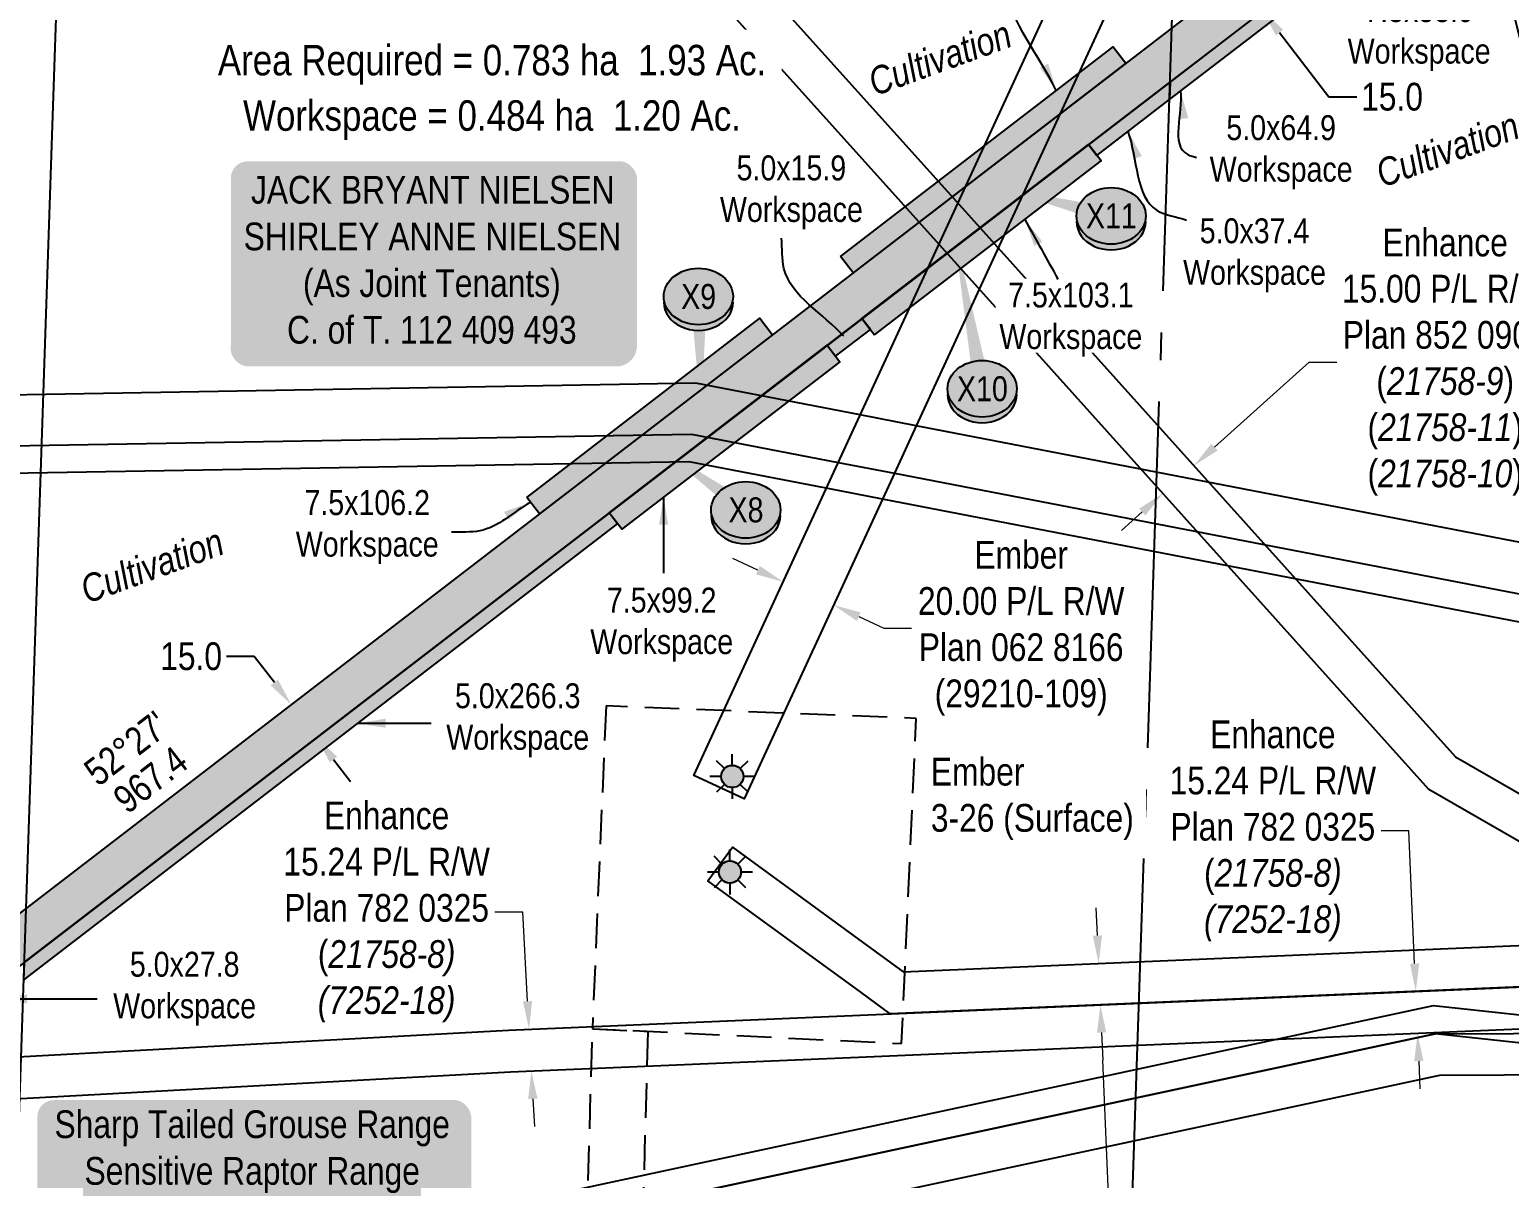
# Model space of a CAD drawing. Extents: x 338918 to 340950, y 5804543 to 5807337.
# Drawn here: x 339550 to 340083, y 5805643 to 5806057 of the extents above; entities that cross this region are included whole.
import ezdxf
from ezdxf.enums import TextEntityAlignment as Align

# ---------------------------------------------------------------- set-up
doc = ezdxf.new("R2010")
doc.units = 0
doc.header["$LTSCALE"] = 5
doc.header["$PDMODE"] = 34
doc.header["$PDSIZE"] = 0.03
doc.linetypes.add('foc-ACCESSROAD', pattern=[3.75, 2.5, -1.25])
doc.linetypes.add('foc-QUARTERLINE', pattern=[33, 25, -3, 2, -3])
doc.layers.get('Defpoints').update_dxf_attribs({"color": 9})
for name, color, linetype in [('AS-OWNER', 7, 'Continuous'), ('AS-WILDLIFE-BLOCK', 131, 'Continuous'), ('C-RW', 13, 'Continuous'), ('F-AR', 190, 'foc-ACCESSROAD'), ('F-RW', 190, 'Continuous'), ('F-WS', 190, 'foc-ACCESSROAD'), ('F-WS-S', 190, 'Continuous'), ('L-AREAREQUIRED', 7, 'Continuous'), ('L-AREAWORK', 5, 'Continuous'), ('L-BD', 7, 'Continuous'), ('L-QSEC', 8, 'foc-QUARTERLINE'), ('L-TITLEDB', 4, 'Continuous'), ('P-CROSSINGS', 250, 'Continuous'), ('P-PROPOSED', 10, 'Continuous'), ('P-PROPOSED-H', 21, 'Continuous'), ('P-TEMP-H3', 41, 'Continuous'), ('P-TEMP-H4', 41, 'Continuous'), ('P-TEMP_WORKSPACE', 46, 'Continuous'), ('P-TEMP_WORKSPACE3', 46, 'Continuous'), ('P-TEMP_WORKSPACE4', 46, 'Continuous'), ('P-TXT', 4, 'Continuous')]:
    doc.layers.add(name, color=color, linetype=linetype)
for name, color, linetype, lineweight in [('C-RW-T', 13, 'Continuous', 9), ('C-VCE-T', 13, 'Continuous', 9), ('F-RW-T', 190, 'Continuous', 9), ('F-WS-T', 190, 'Continuous', 9), ('P-TEMP-T2', 46, 'Continuous', 18), ('P-TEMP-T3', 46, 'Continuous', 18), ('P-TEMP-T4', 46, 'Continuous', 18), ('T-TEXT', 48, 'Continuous', 18)]:
    doc.layers.add(name, color=color, linetype=linetype, lineweight=lineweight)
doc.styles.add('100L', font='ARIALN.TTF', dxfattribs={"height": 11})
doc.styles.add('175L', font='ARIALN.TTF', dxfattribs={"height": 20})
doc.styles.add('80', font='ARIALN.TTF', dxfattribs={"height": 10})
doc.styles.add('80CG', font='ARIALN.TTF', dxfattribs={"height": 10})
doc.styles.add('80L', font='ARIALN.TTF', dxfattribs={"height": 10})
doc.styles.add('80LS', font='ARIALNI.TTF', dxfattribs={"height": 10})
doc.styles.add('Crossing', font='ARIALN.TTF', dxfattribs={"height": 10})
doc.dimstyles.new('Compass 5 000', dxfattribs={"dimscale": 5, "dimtxt": 9, "dimasz": 2, "dimexe": 0.2, "dimexo": 0.0625, "dimgap": 0.5, "dimtad": 0, "dimtih": 1, "dimtoh": 1, "dimzin": 0, "dimdsep": 46, "dimtxsty": '80CG', "dimcen": 0.1, "dimse1": 1, "dimse2": 1, "dimclrd": 256, "dimclrt": 256, "dimaunit": 1, "dimadec": 4, "dimazin": 0, "dimtfac": 0.06, "dimtofl": 0, "dimtmove": 0, "dimatfit": 1, "dimfxl": 0.2, "dimtolj": 1, "dimtzin": 0, "dimlwd": -1, "dimarcsym": 0})

# ---------------------------------------------------------------- blocks, each defined once
blk = doc.blocks.new('*U366')
h = blk.add_hatch(color=255)
edge = h.paths.add_edge_path()
edge.add_line((-71.5, -20), (71.5, -20))
edge.add_arc((71.5, -14), 6, 270, 360)
edge.add_line((77.5, -14), (77.5, 12.5))
edge.add_arc((71.5, 12.5), 6, 0, 90)
edge.add_line((71.5, 18.5), (-71.5, 18.5))
edge.add_arc((-71.5, 12.5), 6, 90, 180)
edge.add_line((-77.5, 12.5), (-77.5, -14))
edge.add_arc((-71.5, -14), 6, 180, 270)
at = {"color": 131, "flags": 128}
blk.add_lwpolyline([(-71.5, -20, 3, 3, 0), (71.5, -20, 3, 3, 0.414214), (77.5, -14, 3, 3, 0), (77.5, 12.5, 3, 0, 0.414214), (71.5, 18.5, 0, 0, 0), (-71.5, 18.5, 0, 0, 0.414214), (-77.5, 12.5, 0, 0, 0), (-77.5, -14, 0, 3, 0.414214)], format="xyseb", close=True, dxfattribs=at)
at = {"color": 131, "style": '80'}
blk.add_attdef('ENTER_TEXT_001', (-35.99, -5), '', height=10, dxfattribs=at)
blk = doc.blocks.new('*D387')
at = {"layer": 'C-VCE-T', "transparency": 16777216}
for p, q in [((339977.07, 5805906.51), (340011.22, 5805937.19)), ((340011.22, 5805937.19), (340021.22, 5805937.19)), ((339951.02, 5805883.1), (339943.58, 5805876.42))]:
    blk.add_line(p, q, dxfattribs=at)
for points in [[(339975.95, 5805907.75), (339978.18, 5805905.27), (339969.63, 5805899.82)], [(339949.9, 5805884.34), (339952.13, 5805881.86), (339958.46, 5805889.79)]]:
    blk.add_solid(points, dxfattribs=at)
at = {"layer": 'Defpoints', "color": 0, "transparency": 16777216}
for p in [(339958.46, 5805889.79), (340027.84, 5805835.02), (340016.67, 5805824.99)]:
    blk.add_point(p, dxfattribs=at)
at = {"layer": 'C-VCE-T', "transparency": 16777216, "insert": (340060.3, 5805937.19), "char_height": 10, "attachment_point": 5, "style": '80CG'}
blk.add_mtext('\\A1;Enhance\\P15.00 P/L R/W\\PPlan 852 0900\\P({\\fArial Narrow|b0|i1|c0|p34;21758-9})\\P({\\fArial Narrow|b0|i1|c0|p34;21758-11})\\P({\\fArial Narrow|b0|i1|c0|p34;21758-10})', dxfattribs=at)
blk = doc.blocks.new('*D388')
at = {"layer": 'C-RW-T', "transparency": 16777216}
for p, q in [((340047.22, 5805768.01), (340037.22, 5805768.01)), ((340049.27, 5805720.09), (340047.22, 5805768.01)), ((340050.78, 5805684.88), (340051.21, 5805674.89))]:
    blk.add_line(p, q, dxfattribs=at)
for points in [[(340050.94, 5805720.16), (340047.61, 5805720.01), (340049.7, 5805710.09)], [(340052.44, 5805684.95), (340049.11, 5805684.81), (340050.35, 5805694.87)]]:
    blk.add_solid(points, dxfattribs=at)
at = {"layer": 'Defpoints', "color": 0, "transparency": 16777216}
for p in [(340086.65, 5805711.68), (340049.7, 5805710.09), (340087.3, 5805696.45)]:
    blk.add_point(p, dxfattribs=at)
at = {"layer": 'C-RW-T', "transparency": 16777216, "insert": (339998.13, 5805768.01), "char_height": 10, "attachment_point": 5, "style": '80CG'}
blk.add_mtext('\\A1;Enhance\\P15.24 P/L R/W\\PPlan 782 0325\\P({\\fArial Narrow|b0|i1|c0|p34;21758-8)\\P(7252-18)}', dxfattribs=at)
blk = doc.blocks.new('*D391')
at = {"layer": 'C-RW-T', "transparency": 16777216}
for p, q in [((339539.26, 5805963.34), (339529.26, 5805963.34)), ((339540.06, 5805916.93), (339539.26, 5805963.34)), ((339540.58, 5805886.94), (339540.75, 5805876.94))]:
    blk.add_line(p, q, dxfattribs=at)
for points in [[(339541.73, 5805916.96), (339538.39, 5805916.9), (339540.23, 5805906.93)], [(339542.24, 5805886.97), (339538.91, 5805886.91), (339540.4, 5805896.94)]]:
    blk.add_solid(points, dxfattribs=at)
at = {"layer": 'Defpoints', "color": 0, "transparency": 16777216}
for p in [(339635.96, 5805908.58), (339636.14, 5805898.59), (339540.4, 5805896.94)]:
    blk.add_point(p, dxfattribs=at)
at = {"layer": 'C-RW-T', "transparency": 16777216, "insert": (339490.17, 5805963.34), "char_height": 10, "attachment_point": 5, "style": '80CG'}
blk.add_mtext('\\A1;Enhance\\P10.00 P/L R/W\\PPlan 962 1550\\P({\\fArial Narrow|b0|i1|c0|p34;53919-10})', dxfattribs=at)
blk = doc.blocks.new('*D392')
at = {"layer": 'C-RW-T', "transparency": 16777216}
for p, q in [((339727.48, 5805738.73), (339717.48, 5805738.73)), ((339729.22, 5805706.51), (339727.48, 5805738.73)), ((339731.13, 5805671.32), (339731.68, 5805661.34))]:
    blk.add_line(p, q, dxfattribs=at)
for points in [[(339730.89, 5805706.6), (339727.56, 5805706.42), (339729.77, 5805696.52)], [(339732.8, 5805671.41), (339729.47, 5805671.23), (339730.59, 5805681.31)]]:
    blk.add_solid(points, dxfattribs=at)
at = {"layer": 'Defpoints', "color": 0, "transparency": 16777216}
for p in [(339729.77, 5805696.52), (339600.83, 5805689.52), (339601.66, 5805674.31)]:
    blk.add_point(p, dxfattribs=at)
at = {"layer": 'C-RW-T', "transparency": 16777216, "insert": (339678.39, 5805738.73), "char_height": 10, "attachment_point": 5, "style": '80CG'}
blk.add_mtext('\\A1;Enhance\\P15.24 P/L R/W\\PPlan 782 0325\\P({\\fArial Narrow|b0|i1|c0|p34;21758-8)\\P(7252-18)}', dxfattribs=at)
blk = doc.blocks.new('*D401')
at = {"layer": 'C-RW-T', "transparency": 16777216}
for p, q in [((339934.84, 5805730.2), (339934.42, 5805740.2)), ((339936.34, 5805695.24), (339936.77, 5805685.25)), ((339940.64, 5805594.72), (339936.77, 5805685.25)), ((339930.64, 5805594.72), (339940.64, 5805594.72))]:
    blk.add_line(p, q, dxfattribs=at)
for points in [[(339936.51, 5805730.28), (339933.18, 5805730.13), (339935.27, 5805720.21)], [(339938.01, 5805695.31), (339934.67, 5805695.17), (339935.91, 5805705.23)]]:
    blk.add_solid(points, dxfattribs=at)
at = {"layer": 'Defpoints', "color": 0, "transparency": 16777216}
for p in [(339891.72, 5805718.35), (339892.36, 5805703.37), (339935.91, 5805705.23)]:
    blk.add_point(p, dxfattribs=at)
at = {"layer": 'C-RW-T', "transparency": 16777216, "insert": (339891.55, 5805594.72), "char_height": 10, "attachment_point": 5, "style": '80CG'}
blk.add_mtext('\\A1;Ember{\\fArial Narrow|b0|i1|c0|p34;\\P}15.00 P/L R/W\\PPlan 882 1430\\P{\\fArial Narrow|b0|i1|c0|p34;(29210-228})\\P(53248-5)', dxfattribs=at)
blk = doc.blocks.new('*D408')
at = {"layer": 'Defpoints', "color": 0, "transparency": 16777216}
for p in [(340020.29, 5805885.06), (340016.82, 5805867.1), (340504.27, 5805791.47)]:
    blk.add_point(p, dxfattribs=at)
at = {"layer": 'F-RW-T', "transparency": 16777216}
for p, q in [((340506.17, 5805801.28), (340508.07, 5805811.1)), ((340498.9, 5805763.69), (340490.35, 5805719.49)), ((340490.35, 5805719.49), (340480.35, 5805719.49))]:
    blk.add_line(p, q, dxfattribs=at)
for points in [[(340504.53, 5805801.6), (340507.8, 5805800.97), (340504.27, 5805791.47)], [(340497.26, 5805764.01), (340500.53, 5805763.37), (340500.8, 5805773.51)]]:
    blk.add_solid(points, dxfattribs=at)
at = {"layer": 'F-RW-T', "transparency": 16777216, "insert": (340441.26, 5805719.49), "char_height": 10, "attachment_point": 5, "style": '80CG'}
blk.add_mtext('\\A1;Ember\\P18.29 P/L R/W\\PPlan 4242 RS\\P({\\fArial Narrow|b0|i1|c0|p34;29210-260})', dxfattribs=at)
blk = doc.blocks.new('*D411')
at = {"layer": 'Defpoints', "color": 0, "transparency": 16777216}
for p in [(339821.43, 5805857.91), (339813.73, 5805841.22), (339831.92, 5805832.83)]:
    blk.add_point(p, dxfattribs=at)
at = {"layer": 'F-RW-T', "transparency": 16777216}
for p, q in [((339812.35, 5805862.09), (339803.26, 5805866.28)), ((339848.7, 5805845.33), (339857.78, 5805841.14)), ((339857.78, 5805841.14), (339867.78, 5805841.14))]:
    blk.add_line(p, q, dxfattribs=at)
for points in [[(339813.04, 5805863.61), (339811.65, 5805860.58), (339821.43, 5805857.91)], [(339849.39, 5805846.85), (339848, 5805843.82), (339839.61, 5805849.52)]]:
    blk.add_solid(points, dxfattribs=at)
at = {"layer": 'F-RW-T', "transparency": 16777216, "insert": (339907.32, 5805841.14), "char_height": 10, "attachment_point": 5, "style": '80CG'}
blk.add_mtext('\\A1;Ember\\P20.00 P/L R/W\\PPlan 062 8166\\P(29210-109)', dxfattribs=at)
blk = doc.blocks.new('*U370')
h = blk.add_hatch(color=59)
edge = h.paths.add_edge_path()
edge.add_line((-66.5, -37), (66.5, -37))
edge.add_arc((66.5, -31), 6, 270, 360)
edge.add_line((72.5, -31), (72.5, 29.5))
edge.add_arc((66.5, 29.5), 6, 0, 90)
edge.add_line((66.5, 35.5), (-66.5, 35.5))
edge.add_arc((-66.5, 29.5), 6, 90, 180)
edge.add_line((-72.5, 29.5), (-72.5, -31))
edge.add_arc((-66.5, -31), 6, 180, 270)
at = {"color": 1, "flags": 128}
blk.add_lwpolyline([(-66.5, -37, 3, 3, 0), (66.5, -37, 3, 3, 0.414214), (72.5, -31, 3, 3, 0), (72.5, 29.5, 3, 0, 0.414214), (66.5, 35.5, 0, 0, 0), (-66.5, 35.5, 0, 0, 0.414214), (-72.5, 29.5, 0, 0, 0), (-72.5, -31, 0, 3, 0.414214)], format="xyseb", close=True, dxfattribs=at)
blk.add_lwpolyline([(-68.09, -33.56, 0, 7.5, 0), (0, 0, 0, 0, 0)], format="xyseb", dxfattribs=at)
at = {"color": 1, "style": '80'}
blk.add_attdef('ENTER_TEXT_001', (-35.99, -5), '', height=10, dxfattribs=at)
blk = doc.blocks.new('GAS')
h = blk.add_hatch(color=255)
h.dxf.hatch_style = 1
edge = h.paths.add_edge_path()
edge.add_arc((0, 0), 0.9, 0, 360)
for p, q in [((-0.57, 0.57), (-1.14, 1.14)), ((0, 0.81), (0, 1.62)), ((0.57, 0.57), (1.14, 1.14)), ((-0.81, 0), (-1.62, 0)), ((1.62, 0), (0.81, 0)), ((-0.57, -0.57), (-1.14, -1.14)), ((0, -0.81), (0, -1.62)), ((1.14, -1.14), (0.57, -0.57))]:
    blk.add_line(p, q)
blk.add_circle((0, 0), 0.8)
blk = doc.blocks.new('*D416')
at = {"layer": 'Defpoints', "color": 0, "transparency": 16777216}
for p in [(339695.18, 5805852.95), (339704.33, 5805841.06), (339653.12, 5805801.7)]:
    blk.add_point(p, dxfattribs=at)
at = {"layer": 'P-TXT', "transparency": 16777216}
for p, q in [((339630.61, 5805830.98), (339620.61, 5805830.98)), ((339637.88, 5805821.52), (339630.61, 5805830.98)), ((339659.21, 5805793.77), (339665.31, 5805785.84))]:
    blk.add_line(p, q, dxfattribs=at)
for points in [[(339639.21, 5805822.53), (339636.56, 5805820.5), (339643.98, 5805813.59)], [(339660.53, 5805794.78), (339657.89, 5805792.75), (339653.12, 5805801.7)]]:
    blk.add_solid(points, dxfattribs=at)
at = {"layer": 'P-TXT', "transparency": 16777216, "insert": (339607.86, 5805830.98), "char_height": 10, "attachment_point": 5, "style": '80CG'}
blk.add_mtext('\\A1;15.0', dxfattribs=at)
blk = doc.blocks.new('*D424')
at = {"layer": 'Defpoints', "color": 0, "transparency": 16777216}
for p in [(339986.57, 5806076.91), (339994.45, 5806064.05), (339995.71, 5806065.02)]:
    blk.add_point(p, dxfattribs=at)
at = {"layer": 'P-TXT', "transparency": 16777216}
for p, q in [((339979.21, 5806083.87), (339973.12, 5806091.8)), ((340000.54, 5806056.12), (340018.38, 5806032.92)), ((340018.38, 5806032.92), (340028.38, 5806032.92))]:
    blk.add_line(p, q, dxfattribs=at)
for points in [[(339980.54, 5806084.89), (339977.89, 5806082.86), (339985.31, 5806075.94)], [(340001.86, 5806057.14), (339999.22, 5806055.11), (339994.45, 5806064.05)]]:
    blk.add_solid(points, dxfattribs=at)
at = {"layer": 'P-TXT', "transparency": 16777216, "insert": (340041.13, 5806032.92), "char_height": 10, "attachment_point": 5, "style": '80CG'}
blk.add_mtext('\\A1;15.0', dxfattribs=at)
blk = doc.blocks.new('xing2')
h = blk.add_hatch(color=50)
h.dxf.hatch_style = 1
edge = h.paths.add_edge_path()
edge.add_ellipse((0, 0), major_axis=(-12.5, 0), ratio=0.816297, start_angle=0, end_angle=360)
h = blk.add_hatch(color=250)
h.dxf.hatch_style = 1
edge = h.paths.add_edge_path()
edge.add_ellipse((0, -2.05), major_axis=(-12.5, 0), ratio=0.816297, start_angle=0, end_angle=180)
edge.add_line((12.5, -2.05), (12.5, 0))
edge.add_ellipse((0, 0), major_axis=(-12.5, 0), ratio=0.816297, start_angle=0, end_angle=180, ccw=False)
edge.add_line((-12.5, 0), (-12.5, -2.05))
at = {"color": 250}
blk.add_ellipse((0, 0), major_axis=(-12.5, 0), ratio=0.816297, dxfattribs=at)
blk.add_ellipse((0, -2.05), major_axis=(-12.5, 0), ratio=0.816297, start_param=0, end_param=3.141593, dxfattribs=at)
at = {"color": 250, "style": 'Crossing'}
blk.add_attdef('CROSSING', text='', height=9, dxfattribs=at).set_placement((0.09, 0.02), align=Align.MIDDLE_CENTER)
at = {"color": 250, "style": 'Crossing', "flags": 1}
for tag, p in [('OWNER', (0.09, -12.49)), ('DESCRIPTION', (0.09, -25.77)), ('LOCATION', (0.09, -39.3)), ('DWG_REF', (0.09, -52.84))]:
    blk.add_attdef(tag, text='', height=9, dxfattribs=at).set_placement(p, align=Align.MIDDLE_CENTER)

msp = doc.modelspace()

# ---------------------------------------------------------------- hatches: boundary and pattern name
at = {"layer": 'P-PROPOSED-H'}
h = msp.add_hatch(color=256, dxfattribs=at)
h.dxf.hatch_style = 1
h.paths.add_polyline_path([(339305.892, 5805484.783), (339307.27, 5805554.788), (340074.13, 5806144.215), (340083.271, 5806132.322), (339322.125, 5805547.287), (339320.884, 5805484.391)])
at = {"layer": 'P-TEMP-H3'}
h = msp.add_hatch(color=256, dxfattribs=at)
h.dxf.hatch_style = 1
h.paths.add_polyline_path([(339842.14, 5805975.361), (339940.556, 5806051.006), (339945.126, 5806045.059), (339846.711, 5805969.415)])
h = msp.add_hatch(color=256, dxfattribs=at)
h.dxf.hatch_style = 1
h.paths.add_polyline_path([(339960.838, 5806031.91), (339961.056, 5806038.384), (339931.629, 5806015.766), (339934.676, 5806011.801)])
h = msp.add_hatch(color=256, dxfattribs=at)
h.dxf.hatch_style = 1
h.paths.add_polyline_path([(339854.461, 5805946.993), (339936.199, 5806009.819), (339931.629, 5806015.766), (339849.89, 5805952.939)])
h = msp.add_hatch(color=256, dxfattribs=at)
h.dxf.hatch_style = 1
h.paths.add_polyline_path([(339728.925, 5805888.341), (339813.085, 5805953.028), (339817.655, 5805947.082), (339733.496, 5805882.395)])
h = msp.add_hatch(color=256, dxfattribs=at)
h.dxf.hatch_style = 1
h.paths.add_polyline_path([(339849.89, 5805952.939), (339837.324, 5805943.281), (339840.371, 5805939.316), (339852.937, 5805948.975)])
h = msp.add_hatch(color=256, dxfattribs=at)
h.dxf.hatch_style = 1
h.paths.add_polyline_path([(339758.674, 5805882.829), (339837.324, 5805943.281), (339841.894, 5805937.334), (339763.244, 5805876.882)])
h = msp.add_hatch(color=256, dxfattribs=at)
h.dxf.hatch_style = 1
h.paths.add_polyline_path([(339547.39, 5805714.124), (339761.721, 5805878.864), (339758.674, 5805882.829), (339547.608, 5805720.598)])
at = {"layer": 'P-TEMP-H4'}
h = msp.add_hatch(color=256, dxfattribs=at)
h.dxf.hatch_style = 1
h.paths.add_polyline_path([(339960.838, 5806031.91), (340014.216, 5806072.938), (340011.169, 5806076.902), (339961.056, 5806038.384)])

# ---------------------------------------------------------------- linework, layer by layer
at = {"layer": 'C-RW', "flags": 128}
for points in [[(339850.087, 5805727.873), (339864.706, 5805717.197), (340168.209, 5805730.182), (340057.82, 5806172.363), (340072.37, 5806176.004), (340186.441, 5805718.923), (340171.884, 5805715.325), (339860.101, 5805701.984), (339849.475, 5805709.746), (339794.321, 5805750.031), (339803.163, 5805762.14)], [(339864, 5805994.929), (339781.941, 5806086.299), (339823.941, 5806126.853), (339834.362, 5806116.067), (339802.769, 5806085.561), (339874.352, 5806005.855), (340064.017, 5805794.761), (340204.023, 5805714.121), (340196.54, 5805701.122), (340054.449, 5805782.934)], [(339861.6, 5805897.129), (340756.401, 5805724.223), (340756.047, 5805714.105), (339857.269, 5805887.744), (339836.989, 5805891.656), (339787.51, 5805901.198), (339436.727, 5805895.155), (339421.695, 5805894.895), (339406.422, 5805894.632), (339385.041, 5805894.264), (339385.552, 5805904.271), (339406.932, 5805904.64), (339422.206, 5805904.903), (339437.238, 5805905.161), (339788.379, 5805911.209), (339841.299, 5805901.006)], [(339848.681, 5805686.252), (339723.057, 5805680.896), (339424.925, 5805664.718), (339409.865, 5805663.906), (339410.645, 5805679.204), (339425.708, 5805680.018), (339722.317, 5805696.12), (339849.197, 5805701.522), (340195.889, 5805716.348), (340196.54, 5805701.122)]]:
    msp.add_lwpolyline(points, close=True, dxfattribs=at)
for points in [[(339847.453, 5805649.857), (339770.94, 5805633.43), (339404.836, 5805554.781), (339389.432, 5805551.473), (339379.73, 5805549.388), (339357.469, 5805544.607), (339136.193, 5805496.975), (339136.539, 5805507.342), (339359.022, 5805555.229), (339389.899, 5805561.862), (339405.301, 5805565.171), (339847.802, 5805660.206), (340056.097, 5805704.942), (340181.573, 5805691.438), (340180.47, 5805681.371), (340056.628, 5805694.767), (339847.452, 5805649.854)], [(339847.453, 5805649.857), (340056.628, 5805694.767), (340198.001, 5805695.405), (340198.068, 5805680.406), (340058.255, 5805679.772), (339846.931, 5805634.402), (339785.619, 5805621.238), (339781.65, 5805472.173), (339766.656, 5805472.568), (339767.446, 5805504.053), (339770.94, 5805633.43), (339847.452, 5805649.854)]]:
    msp.add_lwpolyline(points, dxfattribs=at)
at = {"layer": 'F-AR'}
msp.add_lwpolyline([(339746.663, 5805473.101), (339752.615, 5805696.617), (339772.597, 5805695.662), (339766.656, 5805472.568)], dxfattribs=at)
at = {"layer": 'F-RW', "flags": 128}
for points in [[(339960.251, 5806363.196), (339957.316, 5806273.304), (339951.396, 5806092.005), (339869.466, 5805914.196), (339861.6, 5805897.129), (339857.269, 5805887.744), (339807.349, 5805779.603), (339789.185, 5805787.981), (339932.04, 5806097.801), (339940.721, 5806363.71)], [(339869.466, 5805914.196), (339849.186, 5805918.109), (339789.987, 5805929.55), (339438.173, 5805923.462), (339423.141, 5805923.202), (339407.869, 5805922.939), (339406.932, 5805904.64), (339422.206, 5805904.903), (339437.238, 5805905.161), (339788.379, 5805911.209), (339841.299, 5805901.006), (339861.6, 5805897.129), (340756.401, 5805724.223), (340757.05, 5805742.731), (339869.464, 5805914.19)]]:
    msp.add_lwpolyline(points, dxfattribs=at)
at = {"layer": 'F-WS', "flags": 128}
msp.add_lwpolyline([(339757.551, 5805813.116), (339752.615, 5805696.617), (339864.151, 5805691.286), (339869.485, 5805808.584)], close=True, dxfattribs=at)
at = {"layer": 'L-QSEC'}
msp.add_line((339941.86, 5805468.174), (339968.947, 5806272.772), dxfattribs=at)
at = {"layer": 'L-TITLEDB', "color": 4, "flags": 128}
for points in [[(339566.565, 5806283.698), (339557.773, 5806022.56)], [(339557.773, 5806022.56), (339539.463, 5805478.683)]]:
    msp.add_lwpolyline(points, dxfattribs=at)
at = {"layer": 'P-CROSSINGS', "color": 250, "flags": 128}
for points in [[(339898.788, 5806000.28, 0, 5.999, 0), (339939.873, 5805989.974, 0, 0, 0)], [(339791.876, 5805918.488, 0, 5.999, 0), (339790.953, 5805960.894, 0, 0, 0)], [(339777.049, 5805906.353, 0, 5.999, 0), (339808.05, 5805883.866, 0, 0, 0)]]:
    msp.add_lwpolyline(points, format="xyseb", dxfattribs=at)
at = {"layer": 'P-TEMP_WORKSPACE'}
msp.add_line((339849.89, 5805952.939), (339931.629, 5806015.766), dxfattribs=at)
at = {"layer": 'P-TEMP_WORKSPACE3', "flags": 128}
for points in [[(339960.838, 5806031.91), (339961.056, 5806038.384), (339931.629, 5806015.766), (339934.676, 5806011.801)], [(339728.925, 5805888.341), (339813.085, 5805953.028), (339817.655, 5805947.082), (339733.496, 5805882.395)], [(339547.39, 5805714.124), (339761.721, 5805878.864), (339758.674, 5805882.829), (339547.608, 5805720.598), (339547.39, 5805714.124)]]:
    msp.add_lwpolyline(points, close=True, dxfattribs=at)
msp.add_lwpolyline([(339849.89, 5805952.939), (339837.324, 5805943.281), (339840.371, 5805939.316), (339852.937, 5805948.975), (339849.89, 5805952.939)], dxfattribs=at)
at = {"layer": 'P-TEMP_WORKSPACE3'}
msp.add_lwpolyline([(339758.674, 5805882.829), (339837.324, 5805943.281), (339841.894, 5805937.334), (339763.244, 5805876.882)], close=True, dxfattribs=at)
at = {"layer": 'P-TEMP_WORKSPACE4', "flags": 128}
msp.add_lwpolyline([(339960.838, 5806031.91), (340014.216, 5806072.938), (340011.169, 5806076.902), (339961.056, 5806038.384)], close=True, dxfattribs=at)

# ---------------------------------------------------------------- block references
at = {"layer": 'AS-OWNER'}
ref = msp.add_blockref('*U370', (339694.703, 5805974.135), dxfattribs=dict(at, xscale=1.000223049740091, yscale=1.000223049740091, zscale=1.000223049740091))
ref.add_attrib('ENTER_TEXT_001', 'JACK BRYANT NIELSEN', (339629.456, 5805994.399), dxfattribs={"layer": '0', "color": 1, "height": 10.00223, "style": '80'})
ref.add_attrib('ENTER_TEXT_002', 'SHIRLEY ANNE NIELSEN', (339626.802, 5805977.551), dxfattribs={"layer": '0', "color": 1, "height": 10.00223, "style": '80'})
ref.add_attrib('ENTER_TEXT_003', '(As Joint Tenants)', (339648.212, 5805960.71), dxfattribs={"layer": '0', "color": 1, "height": 10.00223, "style": '80'})
ref.add_attrib('ENTER_TEXT_004', 'C. of T. 112 409 493', (339642.46, 5805943.862), dxfattribs={"layer": '0', "color": 1, "height": 10.00223, "style": '80'})
at = {"layer": 'AS-WILDLIFE-BLOCK', "color": 4}
ref = msp.add_blockref('*U366', (339629.911, 5805652.336), dxfattribs=dict(at, xscale=1.000223049740091, yscale=1.000223049740091, zscale=1.000223049740091))
ref.add_attrib('ENTER_TEXT_001', 'Sharp Tailed Grouse Range', (339558.561, 5805657.141), dxfattribs={"layer": '0', "color": 131, "height": 10.00223, "style": '80'})
ref.add_attrib('ENTER_TEXT_002', 'Sensitive Raptor Range', (339569.392, 5805640.293), dxfattribs={"layer": '0', "color": 131, "height": 10.00223, "style": '80'})
at = {"layer": 'F-WS-S', "xscale": 5.001115248700454, "yscale": 5.001115248700454, "zscale": 5.001115248700454}
for p in [(339803.084, 5805787.648), (339802.234, 5805753.158)]:
    msp.add_blockref('GAS', p, dxfattribs=at)
at = {"layer": 'P-CROSSINGS', "xscale": 0.99978, "yscale": 0.99978, "zscale": 0.99978}
for p, values in [((339939.784, 5805989.954), {'CROSSING': 'X11'}), ((339790.864, 5805960.874), {'CROSSING': 'X9'}), ((339807.96, 5805883.846), {'CROSSING': 'X8'})]:
    msp.add_blockref('xing2', p, dxfattribs=at).add_auto_attribs(values)

# ---------------------------------------------------------------- texts
at = {"layer": 'L-BD', "style": '80L'}
for s, p in [("52°27'", (339584.473, 5805797.801)), ('967.4', (339593.155, 5805786.505))]:
    msp.add_text(s, height=9.9978, rotation=37.5467, dxfattribs=at).set_placement(p, align=Align.MIDDLE)
at = {"layer": 'P-TEMP-T2', "insert": (339605.525, 5805711.018), "char_height": 8.99802, "attachment_point": 5, "style": '80CG'}
msp.add_mtext('\\A1;5.0x27.8\\PWorkspace', dxfattribs=at)
at = {"layer": 'P-TEMP-T3', "char_height": 8.99802, "attachment_point": 5, "style": '80CG'}
for s, insert in [('\\A1;5.0x15.9\\PWorkspace', (339824.425, 5805998.427)), ('\\A1;5.0x37.4\\PWorkspace', (339991.515, 5805975.735)), ('\\A1;7.5x106.2\\PWorkspace', (339671.389, 5805877.641)), ('\\A1;7.5x99.2\\PWorkspace', (339777.628, 5805842.45)), ('\\A1;5.0x266.3\\PWorkspace', (339725.695, 5805807.928))]:
    msp.add_mtext(s, dxfattribs=dict(at, insert=insert))
at = {"layer": 'P-TEMP-T4', "insert": (340001.122, 5806012.948), "char_height": 8.99802, "attachment_point": 5, "style": '80CG'}
msp.add_mtext('\\A1;5.0x64.9\\PWorkspace', dxfattribs=at)
at = {"layer": 'T-TEXT', "style": '80LS'}
for p in [(339877.968, 5806046.944), (340061.098, 5806013.939), (339593.732, 5805863.779)]:
    msp.add_text('Cultivation', height=9.9978, rotation=20, dxfattribs=at).set_placement(p, align=Align.MIDDLE_CENTER)

# ---------------------------------------------------------------- dimensions: what is measured, and where the dimension line sits
at = {"layer": 'C-RW-T'}
for base, p1, p2, angle, text, picture, middle in [((339540.405, 5805896.941), (339635.964, 5805908.584), (339636.136, 5805898.59), 270.987, 'Enhance\\P10.00 P/L R/W\\PPlan 962 1550\\P({\\fArial Narrow|b0|i1|c0|p34;53919-10})', '*D391', (339490.175, 5805963.343)), ((340049.7, 5805710.095), (340087.298, 5805696.452), (340086.647, 5805711.676), 92.45142, 'Enhance\\P15.24 P/L R/W\\PPlan 782 0325\\P({\\fArial Narrow|b0|i1|c0|p34;21758-8)\\P(7252-18)}', '*D388', (339998.134, 5805768.01)), ((339729.767, 5805696.525), (339601.658, 5805674.308), (339600.832, 5805689.525), 93.10748, 'Enhance\\P15.24 P/L R/W\\PPlan 782 0325\\P({\\fArial Narrow|b0|i1|c0|p34;21758-8)\\P(7252-18)}', '*D392', (339678.389, 5805738.733))]:
    dim = msp.add_linear_dim(base=base, p1=p1, p2=p2, angle=angle, text=text, dimstyle='Compass 5 000', dxfattribs=at)
    dim.commit()
    dim.dimension.update_dxf_attribs({"geometry": picture, "text_midpoint": middle, "dimtype": 161})
dim = msp.add_linear_dim(base=(339935.913, 5805705.228), p1=(339891.716, 5805718.351), p2=(339892.357, 5805703.366), angle=272.44872, text='Ember{\\fArial Narrow|b0|i1|c0|p34;\\P}15.00 P/L R/W\\PPlan 882 1430\\P{\\fArial Narrow|b0|i1|c0|p34;(29210-228})\\P(53248-5)', dimstyle='Compass 5 000', override={"dimtmove": 1}, dxfattribs=at)
dim.commit()
dim.dimension.update_dxf_attribs({"geometry": '*D401', "text_midpoint": (339906.085, 5805594.719), "dimtype": 161})
at = {"layer": 'C-VCE-T'}
dim = msp.add_linear_dim(base=(339958.456, 5805889.787), p1=(340027.843, 5805835.022), p2=(340016.671, 5805824.986), angle=221.93549, text='Enhance\\P15.00 P/L R/W\\PPlan 852 0900\\P({\\fArial Narrow|b0|i1|c0|p34;21758-9})\\P({\\fArial Narrow|b0|i1|c0|p34;21758-11})\\P({\\fArial Narrow|b0|i1|c0|p34;21758-10})', dimstyle='Compass 5 000', dxfattribs=at)
dim.commit()
dim.dimension.update_dxf_attribs({"geometry": '*D387', "text_midpoint": (340060.305, 5805937.187), "dimtype": 161})
at = {"layer": 'F-RW-T'}
dim = msp.add_linear_dim(base=(339821.426, 5805857.905), p1=(339831.922, 5805832.835), p2=(339813.734, 5805841.221), angle=155.24591, text='Ember\\P20.00 P/L R/W\\PPlan 062 8166\\P(29210-109)', dimstyle='Compass 5 000', dxfattribs=at)
dim.commit()
dim.dimension.update_dxf_attribs({"geometry": '*D411', "text_midpoint": (339907.316, 5805841.144), "dimtype": 161})
dim = msp.add_linear_dim(base=(340504.269, 5805791.465), p1=(340016.819, 5805867.101), p2=(340020.292, 5805885.057), angle=79.05524, text='Ember\\P18.29 P/L R/W\\PPlan 4242 RS\\P({\\fArial Narrow|b0|i1|c0|p34;29210-260})', dimstyle='Compass 5 000', override={"dimtfill": 0}, dxfattribs=at)
dim.commit()
dim.dimension.update_dxf_attribs({"geometry": '*D408', "text_midpoint": (340441.265, 5805719.489), "dimtype": 161})
at = {"layer": 'P-TXT'}
dim = msp.add_linear_dim(base=(339653.119, 5805801.697), p1=(339695.185, 5805852.948), p2=(339704.326, 5805841.055), angle=307.54671, text='15.0', dimstyle='Compass 5 000', dxfattribs=at)
dim.commit()
dim.dimension.update_dxf_attribs({"geometry": '*D416', "text_midpoint": (339607.859, 5805830.98), "dimtype": 161})

# ---------------------------------------------------------------- leaders
at = {"layer": 'P-TEMP-T2', "path_type": 1}
msp.add_leader([(339538.596, 5805707.366), (339573.948, 5805707.366)], dimstyle='Compass 5 000', override={"dimgap": 0.5, "dimtad": 0}, dxfattribs=at)
at = {"layer": 'P-TEMP-T3', "path_type": 1}
for points in [[(339920, 5806035.206), (339901.386, 5806073.115), (339900.649, 5806095.459)], [(339945.833, 5806020.377), (339956.37, 5805991.943), (339966.957, 5805988.474)], [(339843.292, 5805946.514), (339821.753, 5805970.971), (339820.887, 5805981.942)], [(339778.32, 5805888.469), (339778.32, 5805860.988)], [(339730.237, 5805886.634), (339712.023, 5805876.279), (339701.808, 5805875.826)], [(339668.037, 5805806.857), (339694.411, 5805806.857)]]:
    msp.add_leader(points, dimstyle='Compass 5 000', override={"dimgap": 0.5, "dimtad": 0}, dxfattribs=at)
at = {"layer": 'P-TEMP-T4', "path_type": 1}
msp.add_leader([(339964.86, 5806035.001), (339967.411, 5806012.123), (339970.63, 5806011.069)], dimstyle='Compass 5 000', override={"dimgap": 0.5, "dimtad": 0}, dxfattribs=at)

# ---------------------------------------------------------------- next in the draw order: texts
at = {"layer": 'F-WS-T', "insert": (339874.745, 5805794.374), "char_height": 10, "attachment_point": 1, "style": '175L', "bg_fill": 2}
msp.add_mtext_dynamic_manual_height_columns('Ember\\P3-26 (Surface)', width=72.60768, gutter_width=99.978, heights=[0], dxfattribs=at)
at = {"layer": 'L-AREAREQUIRED', "color": 5, "insert": (339716.426, 5806051.679), "char_height": 10.99758, "width": 197.89643, "attachment_point": 2, "style": '100L', "bg_fill": 2}
msp.add_mtext('Area Required = 0.783 ha  1.93 Ac.', dxfattribs=at)
at = {"layer": 'P-TEMP-T3', "insert": (339925.24, 5805952.556), "char_height": 8.99802, "attachment_point": 5, "style": '80CG', "bg_fill": 3, "box_fill_scale": 1.15, "bg_fill_color": 256, "bg_fill_true_color": 256, "bg_fill_transparency": 0}
msp.add_mtext('\\A1;7.5x103.1\\PWorkspace', dxfattribs=at)
at = {"layer": 'P-TEMP-T4', "insert": (340050.903, 5806055.57), "char_height": 8.99802, "attachment_point": 5, "style": '80CG', "bg_fill": 2}
msp.add_mtext('\\A1;7.5x53.9\\PWorkspace', dxfattribs=at)

# ---------------------------------------------------------------- next in the draw order: linework, layer by layer
at = {"layer": 'P-CROSSINGS', "color": 250, "flags": 128}
msp.add_lwpolyline([(339882.875, 5805985.801, 0, 5.999, 0), (339893.337, 5805927.589, 0, 0, 0)], format="xyseb", dxfattribs=at)
at = {"layer": 'P-TEMP_WORKSPACE3'}
msp.add_lwpolyline([(339842.14, 5805975.361), (339940.556, 5806051.006), (339945.126, 5806045.059), (339846.711, 5805969.415)], close=True, dxfattribs=at)
at = {"layer": 'P-TEMP_WORKSPACE3', "flags": 128}
msp.add_lwpolyline([(339854.461, 5805946.993), (339936.199, 5806009.819), (339931.629, 5806015.766), (339849.89, 5805952.939)], close=True, dxfattribs=at)

# ---------------------------------------------------------------- next in the draw order: block references
at = {"layer": 'P-CROSSINGS', "xscale": 0.99978, "yscale": 0.99978, "zscale": 0.99978}
msp.add_blockref('xing2', (339893.248, 5805927.569), dxfattribs=at).add_auto_attribs({'CROSSING': 'X10'})

# ---------------------------------------------------------------- next in the draw order: texts
at = {"layer": 'L-AREAWORK', "color": 5, "insert": (339716.411, 5806031.683), "char_height": 10.99758, "width": 179.66715, "attachment_point": 2, "style": '100L', "bg_fill": 2}
msp.add_mtext('Workspace = 0.484 ha  1.20 Ac.', dxfattribs=at)

# ---------------------------------------------------------------- next in the draw order: dimensions: what is measured, and where the dimension line sits
at = {"layer": 'P-TXT'}
dim = msp.add_linear_dim(base=(339994.449, 5806064.051), p1=(339986.57, 5806076.914), p2=(339995.712, 5806065.021), angle=307.54671, text='15.0', dimstyle='Compass 5 000', dxfattribs=at)
dim.commit()
dim.dimension.update_dxf_attribs({"geometry": '*D424', "text_midpoint": (340041.128, 5806032.922), "dimtype": 161})

# ---------------------------------------------------------------- next in the draw order: leaders
at = {"layer": 'P-TEMP-T3', "path_type": 1}
msp.add_leader([(339908.654, 5805988.648), (339920.564, 5805967.158)], dimstyle='Compass 5 000', override={"dimgap": 0.5, "dimtad": 0}, dxfattribs=at)

# ---------------------------------------------------------------- next in the draw order: linework, layer by layer
at = {"layer": 'P-PROPOSED'}
msp.add_lwpolyline([(339305.892, 5805484.783), (339307.27, 5805554.788), (340074.13, 5806144.215), (340083.271, 5806132.322), (339322.125, 5805547.287), (339320.884, 5805484.391)], close=True, dxfattribs=at)

doc.saveas('drawing.dxf')
